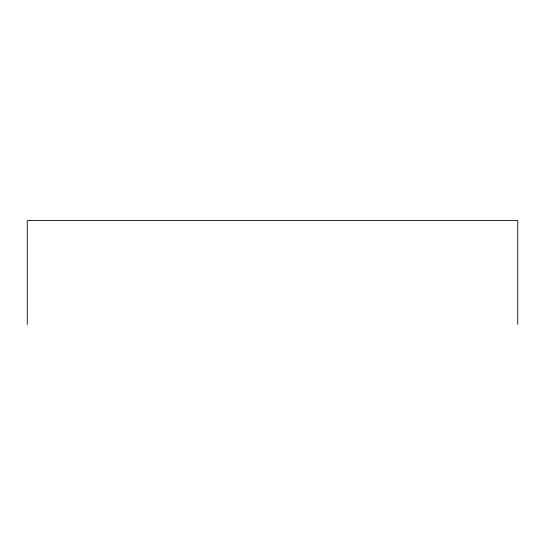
<?xml version="1.0" encoding="UTF-8"?>
<svg xmlns="http://www.w3.org/2000/svg" width="545" height="545" viewBox="0 0 545 545"><rect width="100%" height="100%" fill="white"/><g stroke="black" fill="none" stroke-linecap="round" stroke-linejoin="round"><path stroke-width="0.82" d="M517.75 324.411L517.75 220.589L27.25 220.589L27.25 324.411"/></g></svg>
